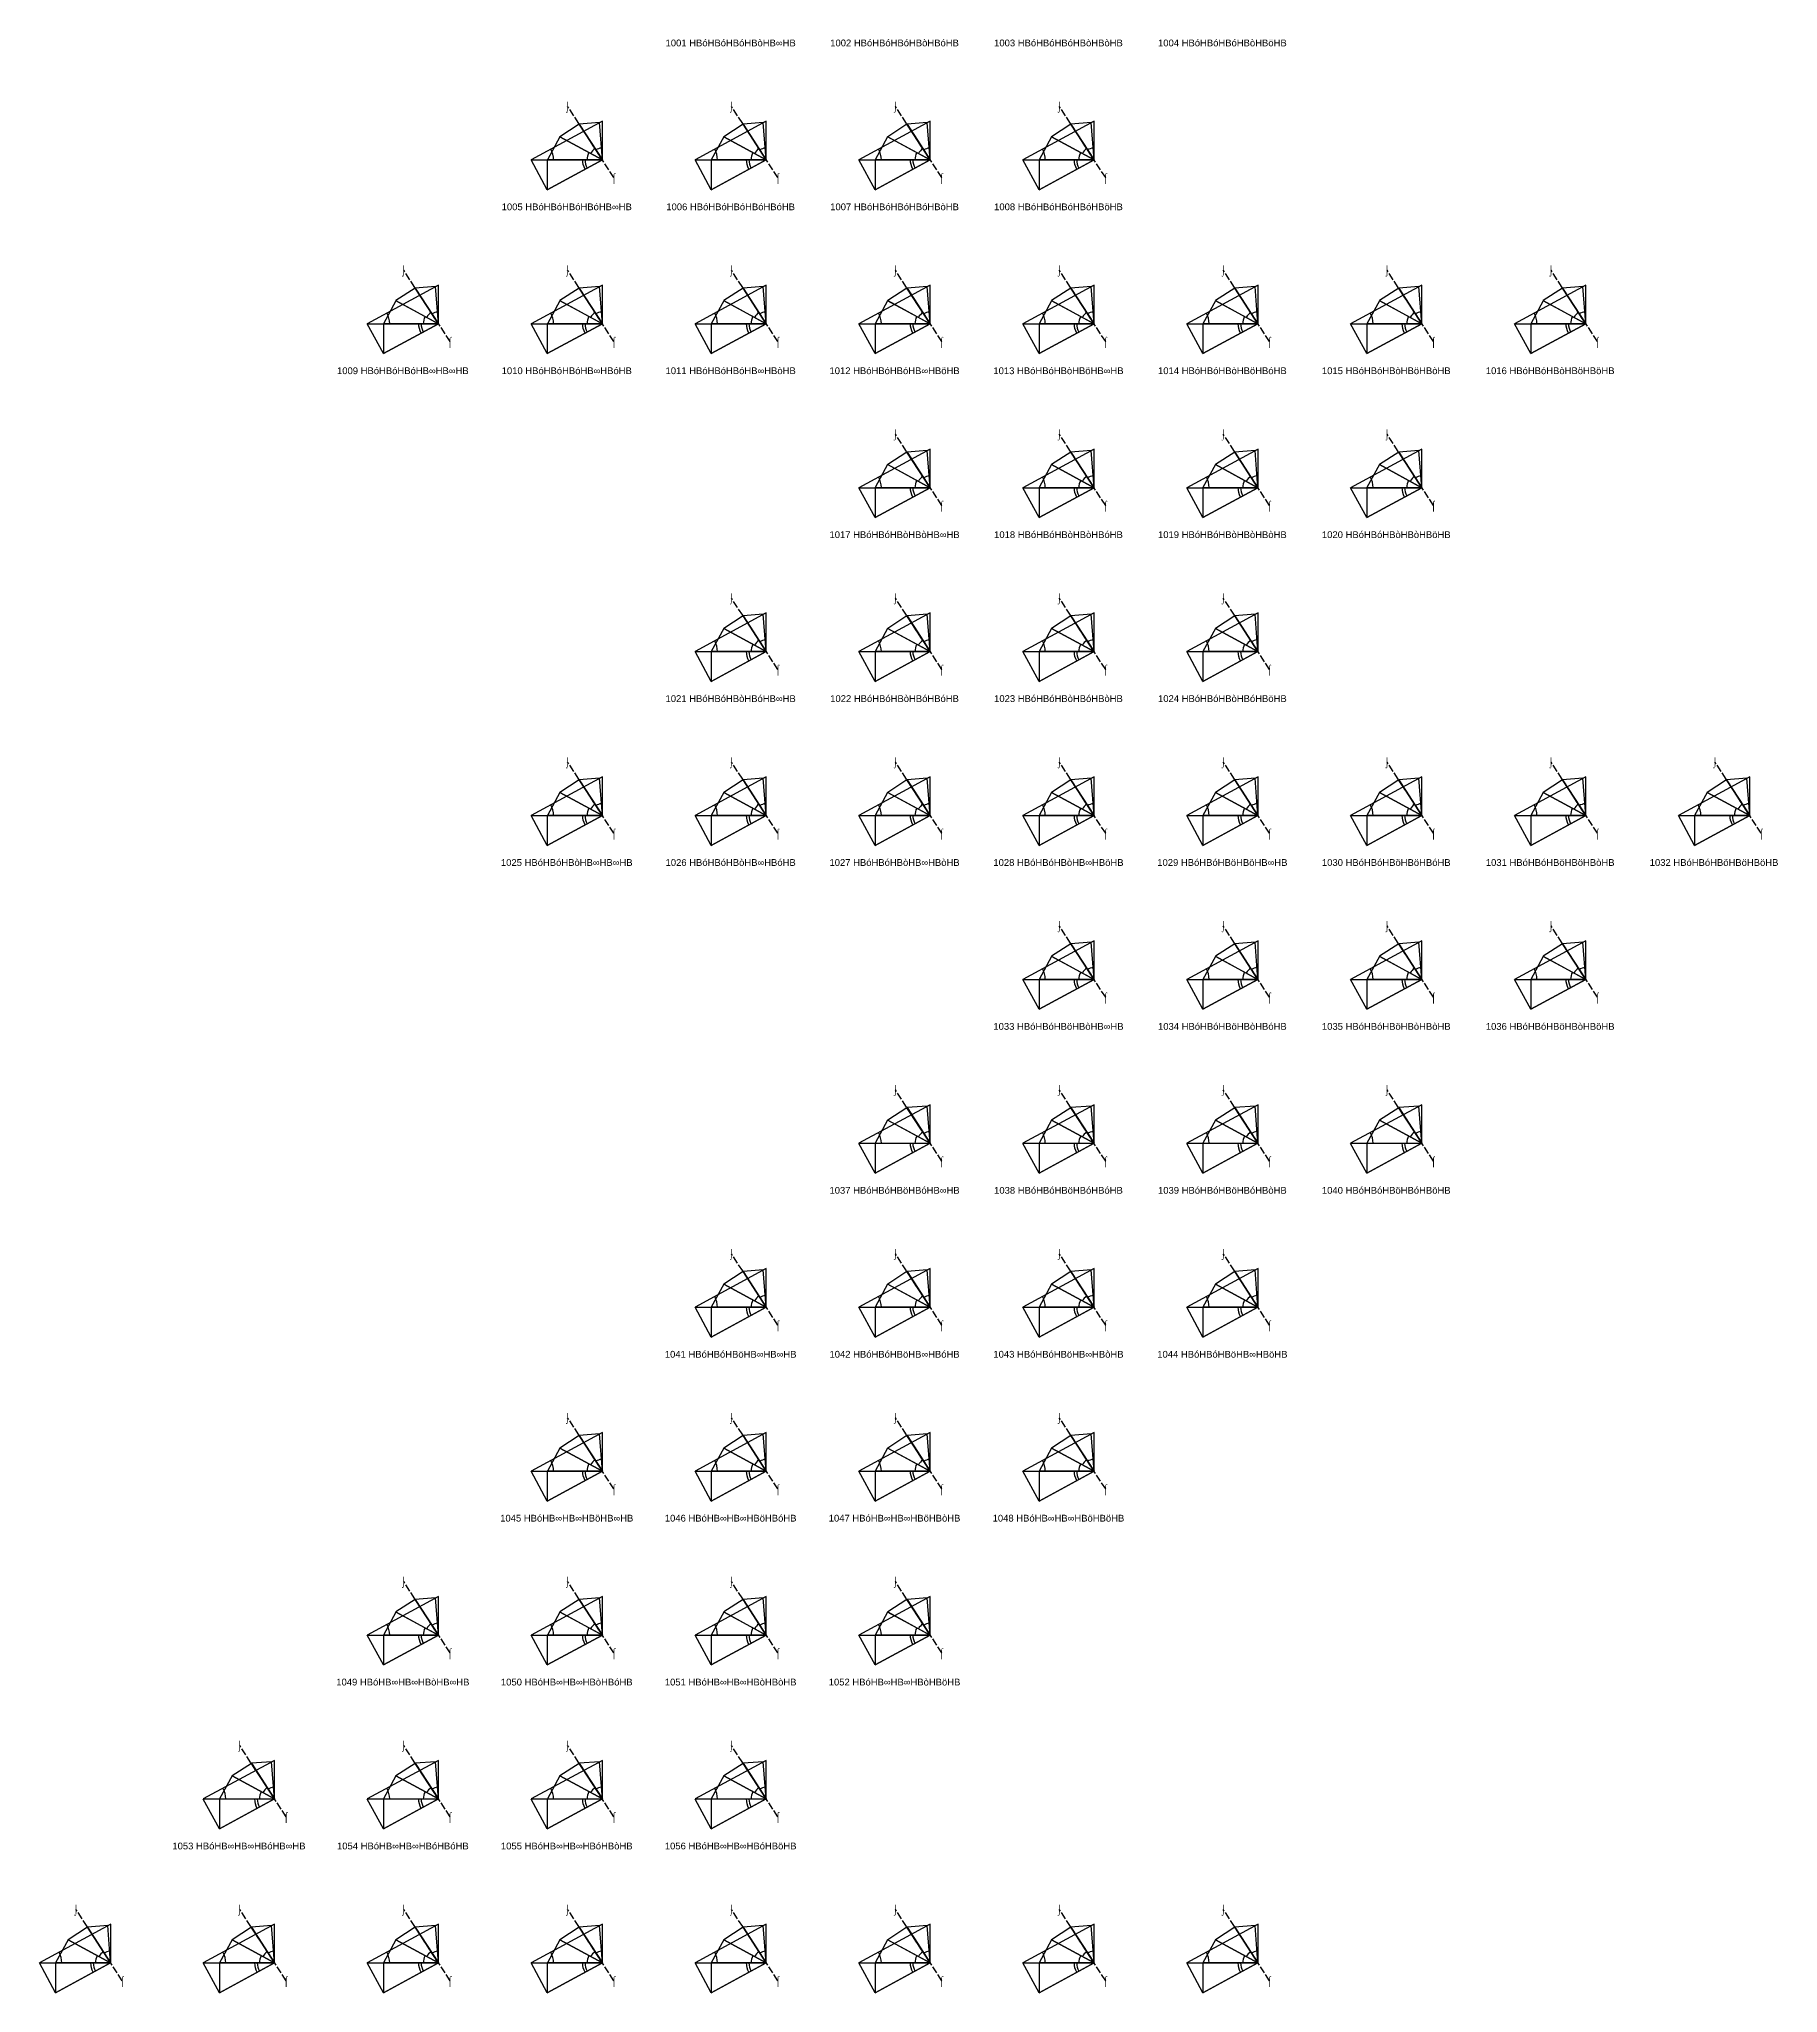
# Model space of a CAD drawing. Header units: millimetres. Extents: x 122552 to 1654769, y -10280102 to 62068.
# Drawn here: x 974613 to 1257327, y -8663215 to -8345568 of the extents above; entities that cross this region are included whole.
import ezdxf
from ezdxf.enums import TextEntityAlignment as Align

# ---------------------------------------------------------------- set-up
doc = ezdxf.new("R2010")
doc.units = ezdxf.units.MM
doc.linetypes.add('ACAD_ISO02W100', pattern=[15, 12, -3])
for name, color, linetype in [('BASE', 170, 'Continuous'), ('HYPOTENUSE', 20, 'Continuous'), ('PERPENDICULAR', 90, 'Continuous'), ('Standard', 7, 'Continuous')]:
    doc.layers.add(name, color=color, linetype=linetype)
doc.styles.add('Arial', font='arial_0.ttf')

# ---------------------------------------------------------------- blocks, each defined once
blk = doc.blocks.new('fundamental_block_GT')
at = {"color": 4}
blk.add_arc((0, -2), 277, 359.9799, 28.4254, dxfattribs=at)
at = {"layer": 'BASE'}
blk.add_line((0, 0), (879, -7), dxfattribs=at)
at = {"layer": 'HYPOTENUSE'}
blk.add_line((883, 469), (0, 0), dxfattribs=at)
at = {"layer": 'PERPENDICULAR'}
blk.add_line((879, -7), (883, 469), dxfattribs=at)

msp = doc.modelspace()

# ---------------------------------------------------------------- linework, layer by layer
at = {"linetype": 'ACAD_ISO02W100', "ltscale": 100}
for p, q in [((1068083, -8368099), (1060547, -8356504)), ((1094732, -8368099), (1087195, -8356504)), ((1121381, -8368099), (1113844, -8356504)), ((1148029, -8368099), (1140493, -8356504)), ((1041435, -8394748), (1033898, -8383152)), ((1068083, -8394748), (1060547, -8383152)), ((1094732, -8394748), (1087195, -8383152)), ((1121381, -8394748), (1113844, -8383152)), ((1148029, -8394748), (1140493, -8383152)), ((1174678, -8394748), (1167141, -8383152)), ((1201327, -8394748), (1193790, -8383152)), ((1227975, -8394748), (1220439, -8383152)), ((1121381, -8421396), (1113844, -8409801)), ((1148029, -8421396), (1140493, -8409801)), ((1174678, -8421396), (1167141, -8409801)), ((1201327, -8421396), (1193790, -8409801)), ((1094732, -8448045), (1087195, -8436450)), ((1121381, -8448045), (1113844, -8436450)), ((1148029, -8448045), (1140493, -8436450)), ((1174678, -8448045), (1167141, -8436450)), ((1068083, -8474694), (1060547, -8463098)), ((1094732, -8474694), (1087195, -8463098)), ((1121381, -8474694), (1113844, -8463098)), ((1148029, -8474694), (1140493, -8463098)), ((1174678, -8474694), (1167141, -8463098)), ((1201327, -8474694), (1193790, -8463098)), ((1227975, -8474694), (1220439, -8463098)), ((1254624, -8474694), (1247087, -8463098)), ((1148029, -8501342), (1140493, -8489747)), ((1174678, -8501342), (1167141, -8489747)), ((1201327, -8501342), (1193790, -8489747)), ((1227975, -8501342), (1220439, -8489747)), ((1121381, -8527991), (1113844, -8516396)), ((1148029, -8527991), (1140493, -8516396)), ((1174678, -8527991), (1167141, -8516396)), ((1201327, -8527991), (1193790, -8516396)), ((1094732, -8554640), (1087195, -8543044)), ((1121381, -8554640), (1113844, -8543044)), ((1148029, -8554640), (1140493, -8543044)), ((1174678, -8554640), (1167141, -8543044)), ((1068083, -8581288), (1060547, -8569693)), ((1094732, -8581288), (1087195, -8569693)), ((1121381, -8581288), (1113844, -8569693)), ((1148029, -8581288), (1140493, -8569693)), ((1041435, -8607937), (1033898, -8596342)), ((1068083, -8607937), (1060547, -8596342)), ((1094732, -8607937), (1087195, -8596342)), ((1121381, -8607937), (1113844, -8596342)), ((1014786, -8634586), (1007249, -8622990)), ((1041435, -8634586), (1033898, -8622990)), ((1068083, -8634586), (1060547, -8622990)), ((1094732, -8634586), (1087195, -8622990)), ((988137, -8661234), (980601, -8649639)), ((1014786, -8661234), (1007249, -8649639)), ((1041435, -8661234), (1033898, -8649639)), ((1068083, -8661234), (1060547, -8649639)), ((1094732, -8661234), (1087195, -8649639)), ((1121381, -8661234), (1113844, -8649639)), ((1148029, -8661234), (1140493, -8649639)), ((1174678, -8661234), (1167141, -8649639))]:
    msp.add_line(p, q, dxfattribs=at)

# ---------------------------------------------------------------- block references
for p, xscale, yscale, zscale, rotation in [((1066199, -8365200), -11.58735412275403, 11.58735412275403, 11.58735412275403, 27.99999999999958), ((1066199, -8365200), 7.867265571233637, 7.867265571233637, 7.867265571233637, 123.5116672382125), ((1066199, -8365200), 6.914651890687836, 6.914651890687836, 6.914651890687836, 95.02333447641388), ((1092848, -8365200), -11.58735412275403, 11.58735412275403, 11.58735412275403, 27.99999999999958), ((1092848, -8365200), 7.867265571233637, 7.867265571233637, 7.867265571233637, 123.5116672382125), ((1092848, -8365200), 6.914651890687836, 6.914651890687836, 6.914651890687836, 95.02333447641388), ((1119497, -8365200), -11.58735412275403, 11.58735412275403, 11.58735412275403, 27.99999999999958), ((1119497, -8365200), 7.867265571233637, 7.867265571233637, 7.867265571233637, 123.5116672382125), ((1119497, -8365200), 6.914651890687836, 6.914651890687836, 6.914651890687836, 95.02333447641388), ((1146145, -8365200), -11.58735412275403, 11.58735412275403, 11.58735412275403, 27.99999999999958), ((1146145, -8365200), 7.867265571233637, 7.867265571233637, 7.867265571233637, 123.5116672382125), ((1146145, -8365200), 6.914651890687836, 6.914651890687836, 6.914651890687836, 95.02333447641388), ((1066199, -8365200), 8.951118371073443, 8.951118371073443, 8.951118371073443, 151.9999999999985), ((1092848, -8365200), 8.951118371073443, 8.951118371073443, 8.951118371073443, 151.9999999999985), ((1119497, -8365200), 8.951118371073443, 8.951118371073443, 8.951118371073443, 151.9999999999985), ((1146145, -8365200), 8.951118371073443, 8.951118371073443, 8.951118371073443, 151.9999999999985), ((1066199, -8365200), 10.184290763736, 10.184290763736, 10.184290763736, 180.4883327617911), ((1092848, -8365200), 10.184290763736, 10.184290763736, 10.184290763736, 180.4883327617911), ((1119497, -8365200), 10.184290763736, 10.184290763736, 10.184290763736, 180.4883327617911), ((1146145, -8365200), 10.184290763736, 10.184290763736, 10.184290763736, 180.4883327617911), ((1039551, -8391849), 6.914651890687772, 6.914651890687772, 6.914651890687772, 95.02333447641308), ((1066199, -8391849), 6.914651890687836, 6.914651890687836, 6.914651890687836, 95.02333447641388), ((1092848, -8391849), 6.914651890687836, 6.914651890687836, 6.914651890687836, 95.02333447641388), ((1119497, -8391849), 6.914651890687836, 6.914651890687836, 6.914651890687836, 95.02333447641388), ((1146145, -8391849), 6.914651890687708, 6.914651890687708, 6.914651890687708, 95.02333447641226), ((1172794, -8391849), 6.914651890687708, 6.914651890687708, 6.914651890687708, 95.02333447641226), ((1199443, -8391849), 6.914651890687708, 6.914651890687708, 6.914651890687708, 95.02333447641226), ((1226091, -8391849), 6.914651890687708, 6.914651890687708, 6.914651890687708, 95.02333447641226), ((1039551, -8391849), -11.58735412275403, 11.58735412275403, 11.58735412275403, 27.99999999999958), ((1039551, -8391849), 8.951118371073443, 8.951118371073443, 8.951118371073443, 151.9999999999985), ((1039551, -8391849), 7.867265571233637, 7.867265571233637, 7.867265571233637, 123.5116672382125), ((1066199, -8391849), -11.58735412275403, 11.58735412275403, 11.58735412275403, 27.99999999999958), ((1066199, -8391849), 8.951118371073443, 8.951118371073443, 8.951118371073443, 151.9999999999985), ((1066199, -8391849), 7.867265571233637, 7.867265571233637, 7.867265571233637, 123.5116672382125), ((1092848, -8391849), -11.58735412275403, 11.58735412275403, 11.58735412275403, 27.99999999999958), ((1092848, -8391849), 8.951118371073443, 8.951118371073443, 8.951118371073443, 151.9999999999985), ((1092848, -8391849), 7.867265571233637, 7.867265571233637, 7.867265571233637, 123.5116672382125), ((1119497, -8391849), -11.58735412275403, 11.58735412275403, 11.58735412275403, 27.99999999999958), ((1119497, -8391849), 8.951118371073443, 8.951118371073443, 8.951118371073443, 151.9999999999985), ((1119497, -8391849), 7.867265571233637, 7.867265571233637, 7.867265571233637, 123.5116672382125), ((1146145, -8391849), -11.58735412275403, 11.58735412275403, 11.58735412275403, 27.99999999999958), ((1146145, -8391849), 8.951118371073562, 8.951118371073562, 8.951118371073562, 151.9999999999985), ((1146145, -8391849), 7.867265571233751, 7.867265571233751, 7.867265571233751, 123.511667238211), ((1172794, -8391849), -11.58735412275403, 11.58735412275403, 11.58735412275403, 27.99999999999958), ((1172794, -8391849), 8.951118371073562, 8.951118371073562, 8.951118371073562, 151.9999999999985), ((1172794, -8391849), 7.867265571233751, 7.867265571233751, 7.867265571233751, 123.511667238211), ((1199443, -8391849), -11.58735412275403, 11.58735412275403, 11.58735412275403, 27.99999999999958), ((1199443, -8391849), 8.951118371073562, 8.951118371073562, 8.951118371073562, 151.9999999999985), ((1199443, -8391849), 7.867265571233751, 7.867265571233751, 7.867265571233751, 123.511667238211), ((1226091, -8391849), -11.58735412275403, 11.58735412275403, 11.58735412275403, 27.99999999999958), ((1226091, -8391849), 8.951118371073562, 8.951118371073562, 8.951118371073562, 151.9999999999985), ((1226091, -8391849), 7.867265571233751, 7.867265571233751, 7.867265571233751, 123.511667238211), ((1039551, -8391849), 10.184290763736, 10.184290763736, 10.184290763736, 180.4883327617911), ((1066199, -8391849), 10.184290763736, 10.184290763736, 10.184290763736, 180.4883327617911), ((1092848, -8391849), 10.184290763736, 10.184290763736, 10.184290763736, 180.4883327617911), ((1119497, -8391849), 10.184290763736, 10.184290763736, 10.184290763736, 180.4883327617911), ((1146145, -8391849), 10.184290763736, 10.184290763736, 10.184290763736, 180.4883327617911), ((1172794, -8391849), 10.184290763736, 10.184290763736, 10.184290763736, 180.4883327617911), ((1199443, -8391849), 10.184290763736, 10.184290763736, 10.184290763736, 180.4883327617911), ((1226091, -8391849), 10.184290763736, 10.184290763736, 10.184290763736, 180.4883327617911), ((1119497, -8418498), -11.58735412275403, 11.58735412275403, 11.58735412275403, 27.99999999999958), ((1119497, -8418498), 7.867265571233751, 7.867265571233751, 7.867265571233751, 123.511667238211), ((1119497, -8418498), 6.914651890687708, 6.914651890687708, 6.914651890687708, 95.02333447641226), ((1146145, -8418498), -11.58735412275403, 11.58735412275403, 11.58735412275403, 27.99999999999958), ((1146145, -8418498), 7.867265571233751, 7.867265571233751, 7.867265571233751, 123.511667238211), ((1146145, -8418498), 6.914651890687708, 6.914651890687708, 6.914651890687708, 95.02333447641226), ((1172794, -8418498), -11.58735412275403, 11.58735412275403, 11.58735412275403, 27.99999999999958), ((1172794, -8418498), 7.867265571233751, 7.867265571233751, 7.867265571233751, 123.511667238211), ((1172794, -8418498), 6.914651890687708, 6.914651890687708, 6.914651890687708, 95.02333447641226), ((1199443, -8418498), -11.58735412275403, 11.58735412275403, 11.58735412275403, 27.99999999999958), ((1199443, -8418498), 7.867265571233751, 7.867265571233751, 7.867265571233751, 123.511667238211), ((1199443, -8418498), 6.914651890687708, 6.914651890687708, 6.914651890687708, 95.02333447641226), ((1119497, -8418498), 8.951118371073562, 8.951118371073562, 8.951118371073562, 151.9999999999985), ((1146145, -8418498), 8.951118371073562, 8.951118371073562, 8.951118371073562, 151.9999999999985), ((1172794, -8418498), 8.951118371073562, 8.951118371073562, 8.951118371073562, 151.9999999999985), ((1199443, -8418498), 8.951118371073562, 8.951118371073562, 8.951118371073562, 151.9999999999985), ((1119497, -8418498), 10.184290763736, 10.184290763736, 10.184290763736, 180.4883327617911), ((1146145, -8418498), 10.184290763736, 10.184290763736, 10.184290763736, 180.4883327617911), ((1172794, -8418498), 10.184290763736, 10.184290763736, 10.184290763736, 180.4883327617911), ((1199443, -8418498), 10.184290763736, 10.184290763736, 10.184290763736, 180.4883327617911), ((1092848, -8445146), 7.867265571233751, 7.867265571233751, 7.867265571233751, 123.511667238211), ((1092848, -8445146), 6.914651890687708, 6.914651890687708, 6.914651890687708, 95.02333447641226), ((1119497, -8445146), 7.867265571233751, 7.867265571233751, 7.867265571233751, 123.511667238211), ((1119497, -8445146), 6.914651890687708, 6.914651890687708, 6.914651890687708, 95.02333447641226), ((1146145, -8445146), 7.867265571233751, 7.867265571233751, 7.867265571233751, 123.511667238211), ((1146145, -8445146), 6.914651890687708, 6.914651890687708, 6.914651890687708, 95.02333447641226), ((1172794, -8445146), 7.867265571233751, 7.867265571233751, 7.867265571233751, 123.511667238211), ((1172794, -8445146), 6.914651890687708, 6.914651890687708, 6.914651890687708, 95.02333447641226), ((1092848, -8445146), -11.58735412275403, 11.58735412275403, 11.58735412275403, 27.99999999999958), ((1092848, -8445146), 8.951118371073562, 8.951118371073562, 8.951118371073562, 151.9999999999985), ((1119497, -8445146), -11.58735412275403, 11.58735412275403, 11.58735412275403, 27.99999999999958), ((1119497, -8445146), 8.951118371073562, 8.951118371073562, 8.951118371073562, 151.9999999999985), ((1146145, -8445146), -11.58735412275403, 11.58735412275403, 11.58735412275403, 27.99999999999958), ((1146145, -8445146), 8.951118371073562, 8.951118371073562, 8.951118371073562, 151.9999999999985), ((1172794, -8445146), -11.58735412275403, 11.58735412275403, 11.58735412275403, 27.99999999999958), ((1172794, -8445146), 8.951118371073562, 8.951118371073562, 8.951118371073562, 151.9999999999985), ((1092848, -8445146), 10.184290763736, 10.184290763736, 10.184290763736, 180.4883327617911), ((1119497, -8445146), 10.184290763736, 10.184290763736, 10.184290763736, 180.4883327617911), ((1146145, -8445146), 10.184290763736, 10.184290763736, 10.184290763736, 180.4883327617911), ((1172794, -8445146), 10.184290763736, 10.184290763736, 10.184290763736, 180.4883327617911), ((1066199, -8471795), -11.58735412275403, 11.58735412275403, 11.58735412275403, 27.99999999999958), ((1066199, -8471795), 8.951118371073562, 8.951118371073562, 8.951118371073562, 151.9999999999985), ((1066199, -8471795), 7.867265571233751, 7.867265571233751, 7.867265571233751, 123.511667238211), ((1066199, -8471795), 6.914651890687708, 6.914651890687708, 6.914651890687708, 95.02333447641226), ((1092848, -8471795), -11.58735412275403, 11.58735412275403, 11.58735412275403, 27.99999999999958), ((1092848, -8471795), 8.951118371073562, 8.951118371073562, 8.951118371073562, 151.9999999999985), ((1092848, -8471795), 7.867265571233751, 7.867265571233751, 7.867265571233751, 123.511667238211), ((1092848, -8471795), 6.914651890687708, 6.914651890687708, 6.914651890687708, 95.02333447641226), ((1119497, -8471795), -11.58735412275403, 11.58735412275403, 11.58735412275403, 27.99999999999958), ((1119497, -8471795), 8.951118371073562, 8.951118371073562, 8.951118371073562, 151.9999999999985), ((1119497, -8471795), 7.867265571233751, 7.867265571233751, 7.867265571233751, 123.511667238211), ((1119497, -8471795), 6.914651890687708, 6.914651890687708, 6.914651890687708, 95.02333447641226), ((1146145, -8471795), -11.58735412275403, 11.58735412275403, 11.58735412275403, 27.99999999999958), ((1146145, -8471795), 8.951118371073562, 8.951118371073562, 8.951118371073562, 151.9999999999985), ((1146145, -8471795), 7.867265571233751, 7.867265571233751, 7.867265571233751, 123.511667238211), ((1146145, -8471795), 6.914651890687708, 6.914651890687708, 6.914651890687708, 95.02333447641226), ((1172794, -8471795), -11.58735412275403, 11.58735412275403, 11.58735412275403, 27.99999999999958), ((1172794, -8471795), 8.951118371073562, 8.951118371073562, 8.951118371073562, 151.9999999999985), ((1172794, -8471795), 7.867265571233751, 7.867265571233751, 7.867265571233751, 123.511667238211), ((1172794, -8471795), 6.914651890687708, 6.914651890687708, 6.914651890687708, 95.02333447641226), ((1199443, -8471795), -11.58735412275403, 11.58735412275403, 11.58735412275403, 27.99999999999958), ((1199443, -8471795), 8.951118371073562, 8.951118371073562, 8.951118371073562, 151.9999999999985), ((1199443, -8471795), 7.867265571233751, 7.867265571233751, 7.867265571233751, 123.511667238211), ((1199443, -8471795), 6.914651890687708, 6.914651890687708, 6.914651890687708, 95.02333447641226), ((1226091, -8471795), -11.58735412275403, 11.58735412275403, 11.58735412275403, 27.99999999999958), ((1226091, -8471795), 8.951118371073562, 8.951118371073562, 8.951118371073562, 151.9999999999985), ((1226091, -8471795), 7.867265571233751, 7.867265571233751, 7.867265571233751, 123.511667238211), ((1226091, -8471795), 6.914651890687708, 6.914651890687708, 6.914651890687708, 95.02333447641226), ((1252740, -8471795), -11.58735412275403, 11.58735412275403, 11.58735412275403, 27.99999999999958), ((1252740, -8471795), 8.951118371073562, 8.951118371073562, 8.951118371073562, 151.9999999999985), ((1252740, -8471795), 7.867265571233751, 7.867265571233751, 7.867265571233751, 123.511667238211), ((1252740, -8471795), 6.914651890687708, 6.914651890687708, 6.914651890687708, 95.02333447641226), ((1066199, -8471795), 10.184290763736, 10.184290763736, 10.184290763736, 180.4883327617911), ((1092848, -8471795), 10.184290763736, 10.184290763736, 10.184290763736, 180.4883327617911), ((1119497, -8471795), 10.184290763736, 10.184290763736, 10.184290763736, 180.4883327617911), ((1146145, -8471795), 10.184290763736, 10.184290763736, 10.184290763736, 180.4883327617911), ((1172794, -8471795), 10.184290763736, 10.184290763736, 10.184290763736, 180.4883327617911), ((1199443, -8471795), 10.184290763736, 10.184290763736, 10.184290763736, 180.4883327617911), ((1226091, -8471795), 10.184290763736, 10.184290763736, 10.184290763736, 180.4883327617911), ((1252740, -8471795), 10.184290763736, 10.184290763736, 10.184290763736, 180.4883327617911), ((1146145, -8498444), -11.58735412275403, 11.58735412275403, 11.58735412275403, 27.99999999999958), ((1146145, -8498444), 7.867265571233751, 7.867265571233751, 7.867265571233751, 123.511667238211), ((1146145, -8498444), 6.914651890687708, 6.914651890687708, 6.914651890687708, 95.02333447641226), ((1172794, -8498444), -11.58735412275403, 11.58735412275403, 11.58735412275403, 27.99999999999958), ((1172794, -8498444), 7.867265571233751, 7.867265571233751, 7.867265571233751, 123.511667238211), ((1172794, -8498444), 6.914651890687708, 6.914651890687708, 6.914651890687708, 95.02333447641226), ((1199443, -8498444), -11.58735412275403, 11.58735412275403, 11.58735412275403, 27.99999999999958), ((1199443, -8498444), 7.867265571233751, 7.867265571233751, 7.867265571233751, 123.511667238211), ((1199443, -8498444), 6.914651890687708, 6.914651890687708, 6.914651890687708, 95.02333447641226), ((1226091, -8498444), -11.58735412275403, 11.58735412275403, 11.58735412275403, 27.99999999999958), ((1226091, -8498444), 7.867265571233751, 7.867265571233751, 7.867265571233751, 123.511667238211), ((1226091, -8498444), 6.914651890687708, 6.914651890687708, 6.914651890687708, 95.02333447641226), ((1146145, -8498444), 8.951118371073562, 8.951118371073562, 8.951118371073562, 151.9999999999985), ((1172794, -8498444), 8.951118371073562, 8.951118371073562, 8.951118371073562, 151.9999999999985), ((1199443, -8498444), 8.951118371073562, 8.951118371073562, 8.951118371073562, 151.9999999999985), ((1226091, -8498444), 8.951118371073562, 8.951118371073562, 8.951118371073562, 151.9999999999985), ((1146145, -8498444), 10.184290763736, 10.184290763736, 10.184290763736, 180.4883327617911), ((1172794, -8498444), 10.184290763736, 10.184290763736, 10.184290763736, 180.4883327617911), ((1199443, -8498444), 10.184290763736, 10.184290763736, 10.184290763736, 180.4883327617911), ((1226091, -8498444), 10.184290763736, 10.184290763736, 10.184290763736, 180.4883327617911), ((1119497, -8525092), 7.867265571233751, 7.867265571233751, 7.867265571233751, 123.511667238211), ((1119497, -8525092), 6.914651890687708, 6.914651890687708, 6.914651890687708, 95.02333447641226), ((1146145, -8525092), 7.867265571233751, 7.867265571233751, 7.867265571233751, 123.511667238211), ((1146145, -8525092), 6.914651890687708, 6.914651890687708, 6.914651890687708, 95.02333447641226), ((1172794, -8525092), 7.867265571233751, 7.867265571233751, 7.867265571233751, 123.511667238211), ((1172794, -8525092), 6.914651890687708, 6.914651890687708, 6.914651890687708, 95.02333447641226), ((1199443, -8525092), 7.867265571233751, 7.867265571233751, 7.867265571233751, 123.511667238211), ((1199443, -8525092), 6.914651890687708, 6.914651890687708, 6.914651890687708, 95.02333447641226), ((1119497, -8525092), -11.58735412275403, 11.58735412275403, 11.58735412275403, 27.99999999999958), ((1119497, -8525092), 8.951118371073562, 8.951118371073562, 8.951118371073562, 151.9999999999985), ((1146145, -8525092), -11.58735412275403, 11.58735412275403, 11.58735412275403, 27.99999999999958), ((1146145, -8525092), 8.951118371073562, 8.951118371073562, 8.951118371073562, 151.9999999999985), ((1172794, -8525092), -11.58735412275403, 11.58735412275403, 11.58735412275403, 27.99999999999958), ((1172794, -8525092), 8.951118371073562, 8.951118371073562, 8.951118371073562, 151.9999999999985), ((1199443, -8525092), -11.58735412275403, 11.58735412275403, 11.58735412275403, 27.99999999999958), ((1199443, -8525092), 8.951118371073562, 8.951118371073562, 8.951118371073562, 151.9999999999985), ((1119497, -8525092), 10.184290763736, 10.184290763736, 10.184290763736, 180.4883327617911), ((1146145, -8525092), 10.184290763736, 10.184290763736, 10.184290763736, 180.4883327617911), ((1172794, -8525092), 10.184290763736, 10.184290763736, 10.184290763736, 180.4883327617911), ((1199443, -8525092), 10.184290763736, 10.184290763736, 10.184290763736, 180.4883327617911), ((1092848, -8551741), -11.58735412275403, 11.58735412275403, 11.58735412275403, 27.99999999999958), ((1092848, -8551741), 7.867265571233751, 7.867265571233751, 7.867265571233751, 123.511667238211), ((1092848, -8551741), 6.914651890687708, 6.914651890687708, 6.914651890687708, 95.02333447641226), ((1119497, -8551741), -11.58735412275403, 11.58735412275403, 11.58735412275403, 27.99999999999958), ((1119497, -8551741), 7.867265571233751, 7.867265571233751, 7.867265571233751, 123.511667238211), ((1119497, -8551741), 6.914651890687708, 6.914651890687708, 6.914651890687708, 95.02333447641226), ((1146145, -8551741), -11.58735412275403, 11.58735412275403, 11.58735412275403, 27.99999999999958), ((1146145, -8551741), 7.867265571233751, 7.867265571233751, 7.867265571233751, 123.511667238211), ((1146145, -8551741), 6.914651890687708, 6.914651890687708, 6.914651890687708, 95.02333447641226), ((1172794, -8551741), -11.58735412275403, 11.58735412275403, 11.58735412275403, 27.99999999999958), ((1172794, -8551741), 7.867265571233751, 7.867265571233751, 7.867265571233751, 123.511667238211), ((1172794, -8551741), 6.914651890687708, 6.914651890687708, 6.914651890687708, 95.02333447641226), ((1092848, -8551741), 8.951118371073562, 8.951118371073562, 8.951118371073562, 151.9999999999985), ((1119497, -8551741), 8.951118371073562, 8.951118371073562, 8.951118371073562, 151.9999999999985), ((1146145, -8551741), 8.951118371073562, 8.951118371073562, 8.951118371073562, 151.9999999999985), ((1172794, -8551741), 8.951118371073562, 8.951118371073562, 8.951118371073562, 151.9999999999985), ((1092848, -8551741), 10.184290763736, 10.184290763736, 10.184290763736, 180.4883327617911), ((1119497, -8551741), 10.184290763736, 10.184290763736, 10.184290763736, 180.4883327617911), ((1146145, -8551741), 10.184290763736, 10.184290763736, 10.184290763736, 180.4883327617911), ((1172794, -8551741), 10.184290763736, 10.184290763736, 10.184290763736, 180.4883327617911), ((1066199, -8578390), 7.867265571233637, 7.867265571233637, 7.867265571233637, 123.5116672382125), ((1066199, -8578390), 6.914651890687836, 6.914651890687836, 6.914651890687836, 95.02333447641388), ((1092848, -8578390), 7.867265571233637, 7.867265571233637, 7.867265571233637, 123.5116672382125), ((1092848, -8578390), 6.914651890687836, 6.914651890687836, 6.914651890687836, 95.02333447641388), ((1119497, -8578390), 7.867265571233637, 7.867265571233637, 7.867265571233637, 123.5116672382125), ((1119497, -8578390), 6.914651890687836, 6.914651890687836, 6.914651890687836, 95.02333447641388), ((1146145, -8578390), 7.867265571233637, 7.867265571233637, 7.867265571233637, 123.5116672382125), ((1146145, -8578390), 6.914651890687836, 6.914651890687836, 6.914651890687836, 95.02333447641388), ((1066199, -8578390), -11.58735412275403, 11.58735412275403, 11.58735412275403, 27.99999999999958), ((1066199, -8578390), 8.951118371073443, 8.951118371073443, 8.951118371073443, 151.9999999999985), ((1092848, -8578390), -11.58735412275403, 11.58735412275403, 11.58735412275403, 27.99999999999958), ((1092848, -8578390), 8.951118371073443, 8.951118371073443, 8.951118371073443, 151.9999999999985), ((1119497, -8578390), -11.58735412275403, 11.58735412275403, 11.58735412275403, 27.99999999999958), ((1119497, -8578390), 8.951118371073443, 8.951118371073443, 8.951118371073443, 151.9999999999985), ((1146145, -8578390), -11.58735412275403, 11.58735412275403, 11.58735412275403, 27.99999999999958), ((1146145, -8578390), 8.951118371073443, 8.951118371073443, 8.951118371073443, 151.9999999999985), ((1066199, -8578390), 10.184290763736, 10.184290763736, 10.184290763736, 180.4883327617911), ((1092848, -8578390), 10.184290763736, 10.184290763736, 10.184290763736, 180.4883327617911), ((1119497, -8578390), 10.184290763736, 10.184290763736, 10.184290763736, 180.4883327617911), ((1146145, -8578390), 10.184290763736, 10.184290763736, 10.184290763736, 180.4883327617911), ((1039551, -8605038), -11.58735412275403, 11.58735412275403, 11.58735412275403, 27.99999999999958), ((1039551, -8605038), 8.951118371073443, 8.951118371073443, 8.951118371073443, 151.9999999999985), ((1039551, -8605038), 7.867265571233637, 7.867265571233637, 7.867265571233637, 123.5116672382125), ((1039551, -8605038), 6.914651890687772, 6.914651890687772, 6.914651890687772, 95.02333447641308), ((1066199, -8605038), -11.58735412275403, 11.58735412275403, 11.58735412275403, 27.99999999999958), ((1066199, -8605038), 8.951118371073443, 8.951118371073443, 8.951118371073443, 151.9999999999985), ((1066199, -8605038), 7.867265571233637, 7.867265571233637, 7.867265571233637, 123.5116672382125), ((1066199, -8605038), 6.914651890687836, 6.914651890687836, 6.914651890687836, 95.02333447641388), ((1092848, -8605038), -11.58735412275403, 11.58735412275403, 11.58735412275403, 27.99999999999958), ((1092848, -8605038), 8.951118371073443, 8.951118371073443, 8.951118371073443, 151.9999999999985), ((1092848, -8605038), 7.867265571233637, 7.867265571233637, 7.867265571233637, 123.5116672382125), ((1092848, -8605038), 6.914651890687836, 6.914651890687836, 6.914651890687836, 95.02333447641388), ((1119497, -8605038), -11.58735412275403, 11.58735412275403, 11.58735412275403, 27.99999999999958), ((1119497, -8605038), 8.951118371073443, 8.951118371073443, 8.951118371073443, 151.9999999999985), ((1119497, -8605038), 7.867265571233637, 7.867265571233637, 7.867265571233637, 123.5116672382125), ((1119497, -8605038), 6.914651890687836, 6.914651890687836, 6.914651890687836, 95.02333447641388), ((1039551, -8605038), 10.184290763736, 10.184290763736, 10.184290763736, 180.4883327617911), ((1066199, -8605038), 10.184290763736, 10.184290763736, 10.184290763736, 180.4883327617911), ((1092848, -8605038), 10.184290763736, 10.184290763736, 10.184290763736, 180.4883327617911), ((1119497, -8605038), 10.184290763736, 10.184290763736, 10.184290763736, 180.4883327617911), ((1012902, -8631687), -11.58735412275403, 11.58735412275403, 11.58735412275403, 27.99999999999958), ((1012902, -8631687), 7.867265571233637, 7.867265571233637, 7.867265571233637, 123.5116672382125), ((1012902, -8631687), 6.914651890687772, 6.914651890687772, 6.914651890687772, 95.02333447641308), ((1039551, -8631687), -11.58735412275403, 11.58735412275403, 11.58735412275403, 27.99999999999958), ((1039551, -8631687), 7.867265571233637, 7.867265571233637, 7.867265571233637, 123.5116672382125), ((1039551, -8631687), 6.914651890687772, 6.914651890687772, 6.914651890687772, 95.02333447641308), ((1066199, -8631687), -11.58735412275403, 11.58735412275403, 11.58735412275403, 27.99999999999958), ((1066199, -8631687), 7.867265571233637, 7.867265571233637, 7.867265571233637, 123.5116672382125), ((1066199, -8631687), 6.914651890687836, 6.914651890687836, 6.914651890687836, 95.02333447641388), ((1092848, -8631687), -11.58735412275403, 11.58735412275403, 11.58735412275403, 27.99999999999958), ((1092848, -8631687), 7.867265571233637, 7.867265571233637, 7.867265571233637, 123.5116672382125), ((1092848, -8631687), 6.914651890687836, 6.914651890687836, 6.914651890687836, 95.02333447641388), ((1012902, -8631687), 8.951118371073443, 8.951118371073443, 8.951118371073443, 151.9999999999985), ((1039551, -8631687), 8.951118371073443, 8.951118371073443, 8.951118371073443, 151.9999999999985), ((1066199, -8631687), 8.951118371073443, 8.951118371073443, 8.951118371073443, 151.9999999999985), ((1092848, -8631687), 8.951118371073443, 8.951118371073443, 8.951118371073443, 151.9999999999985), ((1012902, -8631687), 10.184290763736, 10.184290763736, 10.184290763736, 180.4883327617911), ((1039551, -8631687), 10.184290763736, 10.184290763736, 10.184290763736, 180.4883327617911), ((1066199, -8631687), 10.184290763736, 10.184290763736, 10.184290763736, 180.4883327617911), ((1092848, -8631687), 10.184290763736, 10.184290763736, 10.184290763736, 180.4883327617911), ((986253, -8658336), 7.867265571233637, 7.867265571233637, 7.867265571233637, 123.5116672382125), ((986253, -8658336), 6.914651890687772, 6.914651890687772, 6.914651890687772, 95.02333447641308), ((1012902, -8658336), 7.867265571233637, 7.867265571233637, 7.867265571233637, 123.5116672382125), ((1012902, -8658336), 6.914651890687772, 6.914651890687772, 6.914651890687772, 95.02333447641308), ((1039551, -8658336), 7.867265571233637, 7.867265571233637, 7.867265571233637, 123.5116672382125), ((1039551, -8658336), 6.914651890687772, 6.914651890687772, 6.914651890687772, 95.02333447641308), ((1066199, -8658336), 7.867265571233637, 7.867265571233637, 7.867265571233637, 123.5116672382125), ((1066199, -8658336), 6.914651890687836, 6.914651890687836, 6.914651890687836, 95.02333447641388), ((1092848, -8658336), 7.867265571233637, 7.867265571233637, 7.867265571233637, 123.5116672382125), ((1092848, -8658336), 6.914651890687836, 6.914651890687836, 6.914651890687836, 95.02333447641388), ((1119497, -8658336), 7.867265571233637, 7.867265571233637, 7.867265571233637, 123.5116672382125), ((1119497, -8658336), 6.914651890687836, 6.914651890687836, 6.914651890687836, 95.02333447641388), ((1146145, -8658336), 7.867265571233637, 7.867265571233637, 7.867265571233637, 123.5116672382125), ((1146145, -8658336), 6.914651890687836, 6.914651890687836, 6.914651890687836, 95.02333447641388), ((1172794, -8658336), 7.867265571233637, 7.867265571233637, 7.867265571233637, 123.5116672382125), ((1172794, -8658336), 6.914651890687836, 6.914651890687836, 6.914651890687836, 95.02333447641388), ((986253, -8658336), -11.58735412275403, 11.58735412275403, 11.58735412275403, 27.99999999999958), ((986253, -8658336), 8.951118371073443, 8.951118371073443, 8.951118371073443, 151.9999999999985), ((1012902, -8658336), -11.58735412275403, 11.58735412275403, 11.58735412275403, 27.99999999999958), ((1012902, -8658336), 8.951118371073443, 8.951118371073443, 8.951118371073443, 151.9999999999985), ((1039551, -8658336), -11.58735412275403, 11.58735412275403, 11.58735412275403, 27.99999999999958), ((1039551, -8658336), 8.951118371073443, 8.951118371073443, 8.951118371073443, 151.9999999999985), ((1066199, -8658336), -11.58735412275403, 11.58735412275403, 11.58735412275403, 27.99999999999958), ((1066199, -8658336), 8.951118371073443, 8.951118371073443, 8.951118371073443, 151.9999999999985), ((1092848, -8658336), -11.58735412275403, 11.58735412275403, 11.58735412275403, 27.99999999999958), ((1092848, -8658336), 8.951118371073443, 8.951118371073443, 8.951118371073443, 151.9999999999985), ((1119497, -8658336), -11.58735412275403, 11.58735412275403, 11.58735412275403, 27.99999999999958), ((1119497, -8658336), 8.951118371073443, 8.951118371073443, 8.951118371073443, 151.9999999999985), ((1146145, -8658336), -11.58735412275403, 11.58735412275403, 11.58735412275403, 27.99999999999958), ((1146145, -8658336), 8.951118371073443, 8.951118371073443, 8.951118371073443, 151.9999999999985), ((1172794, -8658336), -11.58735412275403, 11.58735412275403, 11.58735412275403, 27.99999999999958), ((1172794, -8658336), 8.951118371073443, 8.951118371073443, 8.951118371073443, 151.9999999999985), ((986253, -8658336), 10.184290763736, 10.184290763736, 10.184290763736, 180.4883327617911), ((1012902, -8658336), 10.184290763736, 10.184290763736, 10.184290763736, 180.4883327617911), ((1039551, -8658336), 10.184290763736, 10.184290763736, 10.184290763736, 180.4883327617911), ((1066199, -8658336), 10.184290763736, 10.184290763736, 10.184290763736, 180.4883327617911), ((1092848, -8658336), 10.184290763736, 10.184290763736, 10.184290763736, 180.4883327617911), ((1119497, -8658336), 10.184290763736, 10.184290763736, 10.184290763736, 180.4883327617911), ((1146145, -8658336), 10.184290763736, 10.184290763736, 10.184290763736, 180.4883327617911), ((1172794, -8658336), 10.184290763736, 10.184290763736, 10.184290763736, 180.4883327617911)]:
    msp.add_blockref('fundamental_block_GT', p, dxfattribs=dict(xscale=xscale, yscale=yscale, zscale=zscale, rotation=rotation))
at = {"layer": 'Standard', "xscale": 13.18371388650824, "yscale": 13.18371388650824, "zscale": 13.18371388650824, "rotation": 0.4883327617913192}
for p in [(1054612, -8365200), (1081261, -8365200), (1107909, -8365200), (1134558, -8365200), (1027963, -8391849), (1054612, -8391849), (1081261, -8391849), (1107909, -8391849), (1134558, -8391849), (1161207, -8391849), (1187855, -8391849), (1214504, -8391849), (1107909, -8418498), (1134558, -8418498), (1161207, -8418498), (1187855, -8418498), (1081261, -8445146), (1107909, -8445146), (1134558, -8445146), (1161207, -8445146), (1054612, -8471795), (1081261, -8471795), (1107909, -8471795), (1134558, -8471795), (1161207, -8471795), (1187855, -8471795), (1214504, -8471795), (1241153, -8471795), (1134558, -8498444), (1161207, -8498444), (1187855, -8498444), (1214504, -8498444), (1107909, -8525092), (1134558, -8525092), (1161207, -8525092), (1187855, -8525092), (1081261, -8551741), (1107909, -8551741), (1134558, -8551741), (1161207, -8551741), (1054612, -8578390), (1081261, -8578390), (1107909, -8578390), (1134558, -8578390), (1027963, -8605038), (1054612, -8605038), (1081261, -8605038), (1107909, -8605038), (1001315, -8631687), (1027963, -8631687), (1054612, -8631687), (1081261, -8631687), (974666, -8658336), (1001315, -8658336), (1027963, -8658336), (1054612, -8658336), (1081261, -8658336), (1107909, -8658336), (1134558, -8658336), (1161207, -8658336)]:
    msp.add_blockref('fundamental_block_GT', p, dxfattribs=at)

# ---------------------------------------------------------------- texts
at = {"style": 'Arial'}
for s, p in [('1001 HBóHBóHBóHBòHB∞HB', (1087054, -8346196)), ('1002 HBóHBóHBóHBòHBóHB', (1113703, -8346196)), ('1003 HBóHBóHBóHBòHBòHB', (1140352, -8346196)), ('1004 HBóHBóHBóHBòHBöHB', (1167000, -8346196)), ('⌡', (1060547, -8356504)), ('⌡', (1087195, -8356504)), ('⌡', (1113844, -8356504)), ('⌡', (1140493, -8356504)), ('⌠', (1068083, -8368099)), ('⌠', (1094732, -8368099)), ('⌠', (1121381, -8368099)), ('⌠', (1148029, -8368099)), ('1005 HBóHBóHBóHBóHB∞HB', (1060406, -8372844)), ('1006 HBóHBóHBóHBóHBóHB', (1087054, -8372844)), ('1007 HBóHBóHBóHBóHBòHB', (1113703, -8372844)), ('1008 HBóHBóHBóHBóHBöHB', (1140352, -8372844)), ('⌡', (1033898, -8383152)), ('⌡', (1060547, -8383152)), ('⌡', (1087195, -8383152)), ('⌡', (1113844, -8383152)), ('⌡', (1140493, -8383152)), ('⌡', (1167141, -8383152)), ('⌡', (1193790, -8383152)), ('⌡', (1220439, -8383152)), ('⌠', (1041435, -8394748)), ('⌠', (1068083, -8394748)), ('⌠', (1094732, -8394748)), ('⌠', (1121381, -8394748)), ('⌠', (1148029, -8394748)), ('⌠', (1174678, -8394748)), ('⌠', (1201327, -8394748)), ('⌠', (1227975, -8394748)), ('1009 HBóHBóHBóHB∞HB∞HB', (1033757, -8399493)), ('1010 HBóHBóHBóHB∞HBóHB', (1060406, -8399493)), ('1011 HBóHBóHBóHB∞HBòHB', (1087054, -8399493)), ('1012 HBóHBóHBóHB∞HBöHB', (1113703, -8399493)), ('1013 HBóHBóHBòHBöHB∞HB', (1140352, -8399493)), ('1014 HBóHBóHBòHBöHBóHB', (1167000, -8399493)), ('1015 HBóHBóHBòHBöHBòHB', (1193649, -8399493)), ('1016 HBóHBóHBòHBöHBöHB', (1220298, -8399493)), ('⌡', (1113844, -8409801)), ('⌡', (1140493, -8409801)), ('⌡', (1167141, -8409801)), ('⌡', (1193790, -8409801)), ('⌠', (1121381, -8421396)), ('⌠', (1148029, -8421396)), ('⌠', (1174678, -8421396)), ('⌠', (1201327, -8421396)), ('1017 HBóHBóHBòHBòHB∞HB', (1113703, -8426142)), ('1018 HBóHBóHBòHBòHBóHB', (1140352, -8426142)), ('1019 HBóHBóHBòHBòHBòHB', (1167000, -8426142)), ('1020 HBóHBóHBòHBòHBöHB', (1193649, -8426142)), ('⌡', (1087195, -8436450)), ('⌡', (1113844, -8436450)), ('⌡', (1140493, -8436450)), ('⌡', (1167141, -8436450)), ('⌠', (1094732, -8448045)), ('⌠', (1121381, -8448045)), ('⌠', (1148029, -8448045)), ('⌠', (1174678, -8448045)), ('1021 HBóHBóHBòHBóHB∞HB', (1087054, -8452790)), ('1022 HBóHBóHBòHBóHBóHB', (1113703, -8452790)), ('1023 HBóHBóHBòHBóHBòHB', (1140352, -8452790)), ('1024 HBóHBóHBòHBóHBöHB', (1167000, -8452790)), ('⌡', (1060547, -8463098)), ('⌡', (1087195, -8463098)), ('⌡', (1113844, -8463098)), ('⌡', (1140493, -8463098)), ('⌡', (1167141, -8463098)), ('⌡', (1193790, -8463098)), ('⌡', (1220439, -8463098)), ('⌡', (1247087, -8463098)), ('⌠', (1068083, -8474694)), ('⌠', (1094732, -8474694)), ('⌠', (1121381, -8474694)), ('⌠', (1148029, -8474694)), ('⌠', (1174678, -8474694)), ('⌠', (1201327, -8474694)), ('⌠', (1227975, -8474694)), ('⌠', (1254624, -8474694)), ('1025 HBóHBóHBòHB∞HB∞HB', (1060406, -8479439)), ('1026 HBóHBóHBòHB∞HBóHB', (1087054, -8479439)), ('1027 HBóHBóHBòHB∞HBòHB', (1113703, -8479439)), ('1028 HBóHBóHBòHB∞HBöHB', (1140352, -8479439)), ('1029 HBóHBóHBöHBöHB∞HB', (1167000, -8479439)), ('1030 HBóHBóHBöHBöHBóHB', (1193649, -8479439)), ('1031 HBóHBóHBöHBöHBòHB', (1220298, -8479439)), ('1032 HBóHBóHBöHBöHBöHB', (1246946, -8479439)), ('⌡', (1140493, -8489747)), ('⌡', (1167141, -8489747)), ('⌡', (1193790, -8489747)), ('⌡', (1220439, -8489747)), ('⌠', (1148029, -8501342)), ('⌠', (1174678, -8501342)), ('⌠', (1201327, -8501342)), ('⌠', (1227975, -8501342)), ('1033 HBóHBóHBöHBòHB∞HB', (1140352, -8506088)), ('1034 HBóHBóHBöHBòHBóHB', (1167000, -8506088)), ('1035 HBóHBóHBöHBòHBòHB', (1193649, -8506088)), ('1036 HBóHBóHBöHBòHBöHB', (1220298, -8506088)), ('⌡', (1113844, -8516396)), ('⌡', (1140493, -8516396)), ('⌡', (1167141, -8516396)), ('⌡', (1193790, -8516396)), ('⌠', (1121381, -8527991)), ('⌠', (1148029, -8527991)), ('⌠', (1174678, -8527991)), ('⌠', (1201327, -8527991)), ('1037 HBóHBóHBöHBóHB∞HB', (1113703, -8532736)), ('1038 HBóHBóHBöHBóHBóHB', (1140352, -8532736)), ('1039 HBóHBóHBöHBóHBòHB', (1167000, -8532736)), ('1040 HBóHBóHBöHBóHBöHB', (1193649, -8532736)), ('⌡', (1087195, -8543044)), ('⌡', (1113844, -8543044)), ('⌡', (1140493, -8543044)), ('⌡', (1167141, -8543044)), ('⌠', (1094732, -8554640)), ('⌠', (1121381, -8554640)), ('⌠', (1148029, -8554640)), ('⌠', (1174678, -8554640)), ('1041 HBóHBóHBöHB∞HB∞HB', (1087054, -8559385)), ('1042 HBóHBóHBöHB∞HBóHB', (1113703, -8559385)), ('1043 HBóHBóHBöHB∞HBòHB', (1140352, -8559385)), ('1044 HBóHBóHBöHB∞HBöHB', (1167000, -8559385)), ('⌡', (1060547, -8569693)), ('⌡', (1087195, -8569693)), ('⌡', (1113844, -8569693)), ('⌡', (1140493, -8569693)), ('⌠', (1068083, -8581288)), ('⌠', (1094732, -8581288)), ('⌠', (1121381, -8581288)), ('⌠', (1148029, -8581288)), ('1045 HBóHB∞HB∞HBöHB∞HB', (1060406, -8586034)), ('1046 HBóHB∞HB∞HBöHBóHB', (1087054, -8586034)), ('1047 HBóHB∞HB∞HBöHBòHB', (1113703, -8586034)), ('1048 HBóHB∞HB∞HBöHBöHB', (1140352, -8586034)), ('⌡', (1033898, -8596342)), ('⌡', (1060547, -8596342)), ('⌡', (1087195, -8596342)), ('⌡', (1113844, -8596342)), ('⌠', (1041435, -8607937)), ('⌠', (1068083, -8607937)), ('⌠', (1094732, -8607937)), ('⌠', (1121381, -8607937)), ('1049 HBóHB∞HB∞HBòHB∞HB', (1033757, -8612682)), ('1050 HBóHB∞HB∞HBòHBóHB', (1060406, -8612682)), ('1051 HBóHB∞HB∞HBòHBòHB', (1087054, -8612682)), ('1052 HBóHB∞HB∞HBòHBöHB', (1113703, -8612682)), ('⌡', (1007249, -8622990)), ('⌡', (1033898, -8622990)), ('⌡', (1060547, -8622990)), ('⌡', (1087195, -8622990)), ('⌠', (1014786, -8634586)), ('⌠', (1041435, -8634586)), ('⌠', (1068083, -8634586)), ('⌠', (1094732, -8634586)), ('1053 HBóHB∞HB∞HBóHB∞HB', (1007108, -8639331)), ('1054 HBóHB∞HB∞HBóHBóHB', (1033757, -8639331)), ('1055 HBóHB∞HB∞HBóHBòHB', (1060406, -8639331)), ('1056 HBóHB∞HB∞HBóHBöHB', (1087054, -8639331)), ('⌡', (980601, -8649639)), ('⌡', (1007249, -8649639)), ('⌡', (1033898, -8649639)), ('⌡', (1060547, -8649639)), ('⌡', (1087195, -8649639)), ('⌡', (1113844, -8649639)), ('⌡', (1140493, -8649639)), ('⌡', (1167141, -8649639)), ('⌠', (988137, -8661234)), ('⌠', (1014786, -8661234)), ('⌠', (1041435, -8661234)), ('⌠', (1068083, -8661234)), ('⌠', (1094732, -8661234)), ('⌠', (1121381, -8661234)), ('⌠', (1148029, -8661234)), ('⌠', (1174678, -8661234))]:
    msp.add_text(s, height=1100, dxfattribs=at).set_placement(p, align=Align.MIDDLE_CENTER)

doc.saveas('drawing.dxf')
